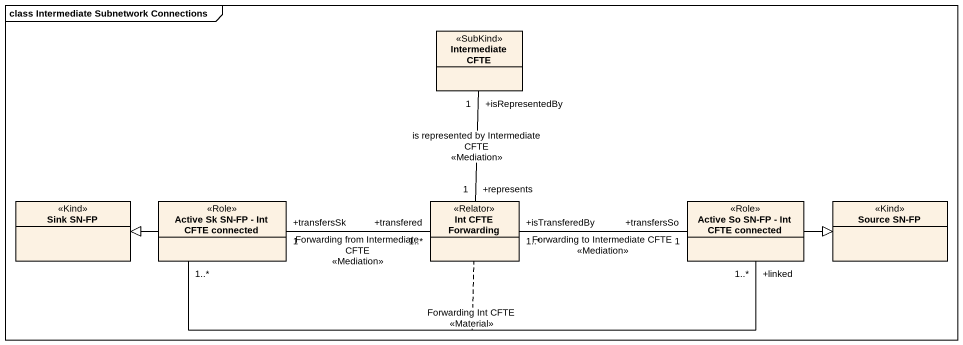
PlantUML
@startuml
mainframe class Intermediate Subnetwork Connections
hide circle
hide empty members
class "Intermediate CFTE" as Intermediate_CFTE <<SubKind>>
class "Sink SN-FP" as Sink_SN_FP <<Kind>>
class "Active Sk SN-FP - Int CFTE connected" as Active_Sk_SN_FP_Int_CFTE <<Role>>
class "Int CFTE Forwarding" as Int_CFTE_Forwarding <<Relator>>
class "Active So SN-FP - Int CFTE connected" as Active_So_SN_FP_Int_CFTE <<Role>>
class "Source SN-FP" as Source_SN_FP <<Kind>>
Active_Sk_SN_FP_Int_CFTE -left-|> Sink_SN_FP
Active_Sk_SN_FP_Int_CFTE "1..*" -right- "+linked\n1..*" Active_So_SN_FP_Int_CFTE : Forwarding Int CFTE\n<<Material>>
(Active_Sk_SN_FP_Int_CFTE, Active_So_SN_FP_Int_CFTE) .. Int_CFTE_Forwarding
Int_CFTE_Forwarding "+represents\n1" -up- "+isRepresentedBy\n1" Intermediate_CFTE : is represented by Intermediate CFTE\n<<Mediation>>
Int_CFTE_Forwarding "+transfered\n1..*" -left- "+transfersSk\n1" Active_Sk_SN_FP_Int_CFTE : Forwarding from Intermediate CFTE\n<<Mediation>>
Int_CFTE_Forwarding "+isTransferedBy\n1..*" -right- "+transfersSo\n1" Active_So_SN_FP_Int_CFTE : Forwarding to Intermediate CFTE\n<<Mediation>>
Active_So_SN_FP_Int_CFTE -right-|> Source_SN_FP
@enduml
